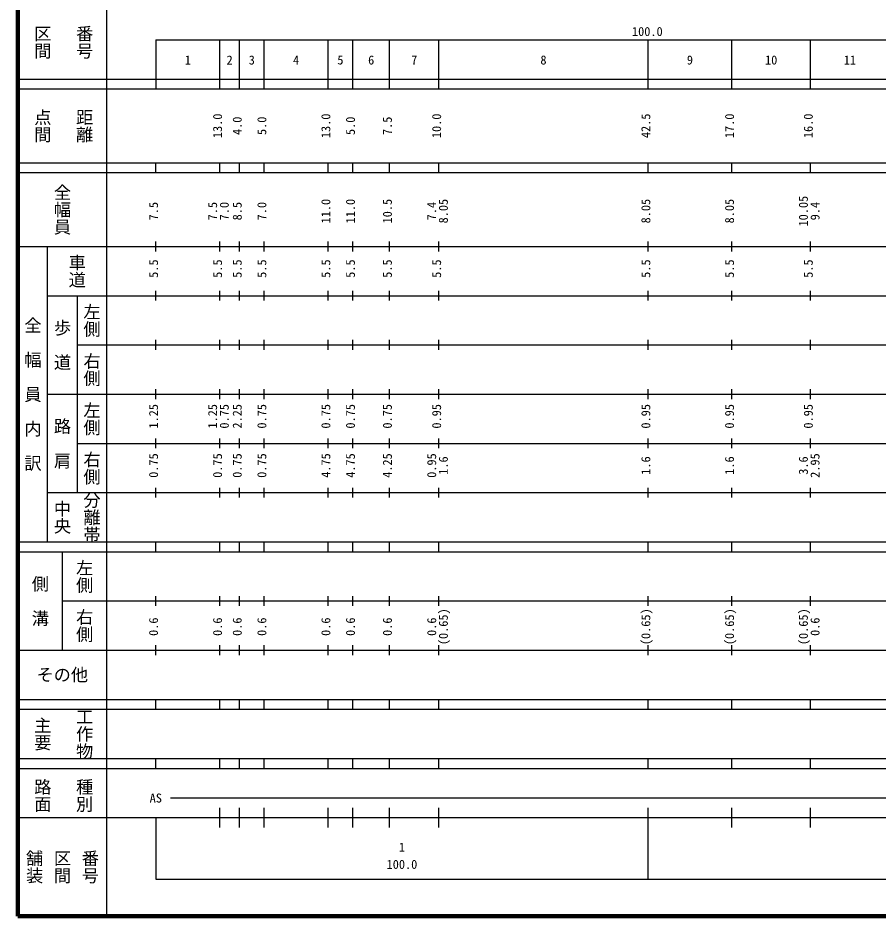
# Model space of a CAD drawing. Units: millimetres on the paper. Extents: x 40 to 680, y 20 to 380.
# Drawn here: x 40 to 214.7, y 20 to 202.4 of the extents above; entities that cross this region are included whole.
import ezdxf
from ezdxf.enums import TextEntityAlignment as Align

# ---------------------------------------------------------------- set-up
doc = ezdxf.new("R2010")
doc.units = ezdxf.units.MM
doc.layers.add('M-TTL', color=2, linetype='Continuous', lineweight=140)
doc.layers.add('M-TTL-BAND', color=7, linetype='Continuous', lineweight=25)
doc.styles.add('@ＭＳ ゴシック', font='')
doc.styles.add('ＭＳ ゴシック', font='')
doc.styles.get('@ＭＳ ゴシック').set_extended_font_data('@MS Gothic')
doc.styles.get('ＭＳ ゴシック').set_extended_font_data('MS Gothic')

msp = doc.modelspace()

# ---------------------------------------------------------------- linework, layer by layer
at = {"layer": 'M-TTL'}
for p, q in [((40, 380), (40, 20)), ((40, 20), (680, 20))]:
    msp.add_line(p, q, dxfattribs=at)
at = {"layer": 'M-TTL-BAND'}
for p, q in [((58, 370), (58, 20)), ((68, 198), (579, 198)), ((68, 198), (68, 188)), ((81, 188), (81, 198)), ((85, 188), (85, 198)), ((90, 188), (90, 198)), ((103, 188), (103, 198)), ((108, 188), (108, 198)), ((115.5, 188), (115.5, 198)), ((125.5, 188), (125.5, 198)), ((168, 188), (168, 198)), ((185, 188), (185, 198)), ((201, 188), (201, 198)), ((40, 190), (579, 190)), ((40, 188), (579, 188)), ((40, 173), (579, 173)), ((68, 171), (68, 173)), ((81, 171), (81, 173)), ((85, 171), (85, 173)), ((90, 171), (90, 173)), ((103, 171), (103, 173)), ((108, 171), (108, 173)), ((115.5, 171), (115.5, 173)), ((125.5, 171), (125.5, 173)), ((168, 171), (168, 173)), ((185, 171), (185, 173)), ((201, 171), (201, 173)), ((40, 171), (579, 171)), ((68, 155), (68, 157)), ((81, 155), (81, 157)), ((85, 155), (85, 157)), ((90, 155), (90, 157)), ((103, 155), (103, 157)), ((108, 155), (108, 157)), ((115.5, 155), (115.5, 157)), ((125.5, 155), (125.5, 157)), ((168, 155), (168, 157)), ((185, 155), (185, 157)), ((201, 155), (201, 157)), ((40, 156), (579, 156)), ((46, 96), (46, 156)), ((46, 146), (579, 146)), ((52, 146), (52, 106)), ((68, 145), (68, 147)), ((81, 145), (81, 147)), ((85, 145), (85, 147)), ((90, 145), (90, 147)), ((103, 145), (103, 147)), ((108, 145), (108, 147)), ((115.5, 145), (115.5, 147)), ((125.5, 145), (125.5, 147)), ((168, 145), (168, 147)), ((185, 145), (185, 147)), ((201, 145), (201, 147)), ((68, 135), (68, 137)), ((81, 135), (81, 137)), ((85, 135), (85, 137)), ((90, 135), (90, 137)), ((103, 135), (103, 137)), ((108, 135), (108, 137)), ((115.5, 135), (115.5, 137)), ((125.5, 135), (125.5, 137)), ((168, 135), (168, 137)), ((185, 135), (185, 137)), ((201, 135), (201, 137)), ((52, 136), (579, 136)), ((46, 126), (579, 126)), ((68, 125), (68, 127)), ((81, 125), (81, 127)), ((85, 125), (85, 127)), ((90, 125), (90, 127)), ((103, 125), (103, 127)), ((108, 125), (108, 127)), ((115.5, 125), (115.5, 127)), ((125.5, 125), (125.5, 127)), ((168, 125), (168, 127)), ((185, 125), (185, 127)), ((201, 125), (201, 127)), ((68, 115), (68, 117)), ((81, 115), (81, 117)), ((85, 115), (85, 117)), ((90, 115), (90, 117)), ((103, 115), (103, 117)), ((108, 115), (108, 117)), ((115.5, 115), (115.5, 117)), ((125.5, 115), (125.5, 117)), ((168, 115), (168, 117)), ((185, 115), (185, 117)), ((201, 115), (201, 117)), ((52, 116), (579, 116)), ((46, 106), (579, 106)), ((68, 105), (68, 107)), ((81, 105), (81, 107)), ((85, 105), (85, 107)), ((90, 105), (90, 107)), ((103, 105), (103, 107)), ((108, 105), (108, 107)), ((115.5, 105), (115.5, 107)), ((125.5, 105), (125.5, 107)), ((168, 105), (168, 107)), ((185, 105), (185, 107)), ((201, 105), (201, 107)), ((40, 96), (579, 96)), ((68, 94), (68, 96)), ((81, 94), (81, 96)), ((85, 94), (85, 96)), ((90, 94), (90, 96)), ((103, 94), (103, 96)), ((108, 94), (108, 96)), ((115.5, 94), (115.5, 96)), ((125.5, 94), (125.5, 96)), ((168, 94), (168, 96)), ((185, 94), (185, 96)), ((201, 94), (201, 96)), ((40, 94), (579, 94)), ((49, 94), (49, 74)), ((49, 84), (579, 84)), ((68, 83), (68, 85)), ((81, 83), (81, 85)), ((85, 83), (85, 85)), ((90, 83), (90, 85)), ((103, 83), (103, 85)), ((108, 83), (108, 85)), ((115.5, 83), (115.5, 85)), ((125.5, 83), (125.5, 85)), ((168, 83), (168, 85)), ((185, 83), (185, 85)), ((201, 83), (201, 85)), ((68, 73), (68, 75)), ((81, 73), (81, 75)), ((85, 73), (85, 75)), ((90, 73), (90, 75)), ((103, 73), (103, 75)), ((108, 73), (108, 75)), ((115.5, 73), (115.5, 75)), ((125.5, 73), (125.5, 75)), ((168, 73), (168, 75)), ((185, 73), (185, 75)), ((201, 73), (201, 75)), ((40, 74), (579, 74)), ((40, 64), (579, 64)), ((68, 62), (68, 64)), ((81, 62), (81, 64)), ((85, 62), (85, 64)), ((90, 62), (90, 64)), ((103, 62), (103, 64)), ((108, 62), (108, 64)), ((115.5, 62), (115.5, 64)), ((125.5, 62), (125.5, 64)), ((168, 62), (168, 64)), ((185, 62), (185, 64)), ((201, 62), (201, 64)), ((40, 62), (579, 62)), ((40, 52), (579, 52)), ((68, 50), (68, 52)), ((81, 50), (81, 52)), ((85, 50), (85, 52)), ((90, 50), (90, 52)), ((103, 50), (103, 52)), ((108, 50), (108, 52)), ((115.5, 50), (115.5, 52)), ((125.5, 50), (125.5, 52)), ((168, 50), (168, 52)), ((185, 50), (185, 52)), ((201, 50), (201, 52)), ((40, 50), (579, 50)), ((71, 44), (450, 44)), ((81, 38), (81, 42)), ((85, 38), (85, 42)), ((90, 38), (90, 42)), ((103, 38), (103, 42)), ((108, 38), (108, 42)), ((115.5, 38), (115.5, 42)), ((125.5, 38), (125.5, 42)), ((168, 27.5), (168, 42)), ((185, 38), (185, 42)), ((201, 38), (201, 42)), ((40, 40), (579, 40)), ((68, 40), (68, 27.5)), ((68, 27.5), (579, 27.5))]:
    msp.add_line(p, q, dxfattribs=at)

# ---------------------------------------------------------------- texts
at = {"layer": 'M-TTL-BAND', "style": '@ＭＳ ゴシック'}
for s, p in [('番号', (53.5, 197.5)), ('区間', (45, 197.5)), ('点間', (45, 180.5)), ('距離', (53.5, 180.5)), ('全幅員', (49, 163.5)), ('車道', (52, 151)), ('左側', (55, 141)), ('全\u3000幅\u3000員\u3000内\u3000訳', (43, 126)), ('歩\u3000道', (49, 136)), ('右側', (55, 131)), ('左側', (55, 121)), ('路\u3000肩', (49, 116)), ('右側', (55, 111)), ('分離帯', (55, 101)), ('中央', (49, 101)), ('左側', (53.5, 89)), ('側\u3000溝', (44.5, 84)), ('右側', (53.5, 79)), ('主要', (45, 57)), ('工作物', (53.5, 57)), ('路面', (45, 44.5)), ('種別', (53.5, 44.5)), ('舗装', (43.333, 30)), ('区間', (49, 30)), ('番号', (54.667, 30))]:
    msp.add_text(s, height=2.566, rotation=270, dxfattribs=at).set_placement(p, align=Align.MIDDLE_CENTER)
at = {"layer": 'M-TTL-BAND', "style": 'ＭＳ ゴシック'}
for s, p in [('100.0', (167.844, 198.195)), ('1', (74.5, 192.405)), ('2', (83, 192.405)), ('3', (87.5, 192.405)), ('4', (96.5, 192.405)), ('5', (105.5, 192.405)), ('6', (111.75, 192.405)), ('7', (120.5, 192.405)), ('8', (146.75, 192.405)), ('9', (176.5, 192.405)), ('10', (193, 192.405)), ('11', (209, 192.405)), ('AS', (68, 42.5)), ('1', (118, 32.523)), ('100.0', (118, 29.033))]:
    msp.add_text(s, height=1.833, dxfattribs=at).set_placement(p, align=Align.BOTTOM_CENTER)
for s, p in [('13.0', (82, 180.5)), ('13.0', (104, 180.5)), ('10.0', (126.5, 180.5)), ('42.5', (169, 180.5)), ('17.0', (186, 180.5)), ('16.0', (202, 180.5)), ('4.0', (86, 180.5)), ('5.0', (91, 180.5)), ('5.0', (109, 180.5)), ('7.5', (116.5, 180.5)), ('10.05', (201, 163.174)), ('7.5', (69, 163.174)), ('7.5', (81, 163.174)), ('7.0', (83.37, 163.174)), ('8.5', (86, 163.174)), ('7.0', (91, 163.174)), ('11.0', (104, 163.174)), ('11.0', (109, 163.174)), ('10.5', (116.5, 163.174)), ('7.4', (125.5, 163.174)), ('8.05', (127.87, 163.174)), ('8.05', (169, 163.174)), ('8.05', (186, 163.174)), ('9.4', (203.37, 163.174)), ('5.5', (69, 151.5)), ('5.5', (82, 151.5)), ('5.5', (86, 151.5)), ('5.5', (91, 151.5)), ('5.5', (104, 151.5)), ('5.5', (109, 151.5)), ('5.5', (116.5, 151.5)), ('5.5', (126.5, 151.5)), ('5.5', (169, 151.5)), ('5.5', (186, 151.5)), ('5.5', (202, 151.5)), ('1.25', (69, 121.5)), ('1.25', (81, 121.5)), ('0.75', (83.37, 121.5)), ('2.25', (86, 121.5)), ('0.75', (91, 121.5)), ('0.75', (104, 121.5)), ('0.75', (109, 121.5)), ('0.75', (116.5, 121.5)), ('0.95', (126.5, 121.5)), ('0.95', (169, 121.5)), ('0.95', (186, 121.5)), ('0.95', (202, 121.5)), ('0.75', (69, 111.5)), ('0.75', (82, 111.5)), ('0.75', (86, 111.5)), ('0.75', (91, 111.5)), ('4.75', (104, 111.5)), ('4.75', (109, 111.5)), ('4.25', (116.5, 111.5)), ('0.95', (125.5, 111.5)), ('1.6', (127.87, 111.5)), ('1.6', (169, 111.5)), ('1.6', (186, 111.5)), ('3.6', (201, 111.5)), ('2.95', (203.37, 111.5)), ('(0.65)', (127.87, 78.764)), ('(0.65)', (169, 78.764)), ('(0.65)', (186, 78.764)), ('(0.65)', (201, 78.764)), ('0.6', (69, 78.764)), ('0.6', (82, 78.764)), ('0.6', (86, 78.764)), ('0.6', (91, 78.764)), ('0.6', (104, 78.764)), ('0.6', (109, 78.764)), ('0.6', (116.5, 78.764)), ('0.6', (125.5, 78.764)), ('0.6', (203.37, 78.764))]:
    msp.add_text(s, height=1.833, rotation=90, dxfattribs=at).set_placement(p, align=Align.BOTTOM_CENTER)
msp.add_text('その他', height=2.566, dxfattribs=at).set_placement((49, 69), align=Align.MIDDLE_CENTER)

doc.saveas('drawing.dxf')
